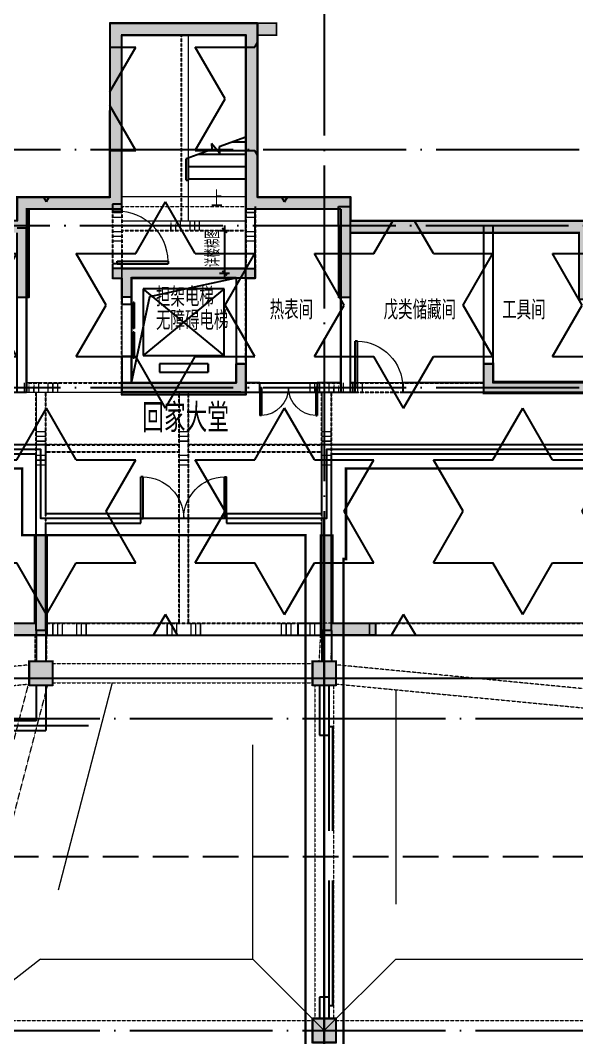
# Model space of a CAD drawing. Extents: x 290727 to 13733020, y 1731457 to 3643100.
# Drawn here: x 601830 to 613512, y 2195430 to 2216790 of the extents above; entities that cross this region are included whole.
import ezdxf

# ---------------------------------------------------------------- set-up
doc = ezdxf.new("R2010")
doc.units = 0
doc.header["$LTSCALE"] = 10
for name, pattern in [('DASH', [0.35, 0.25, -0.1]), ('DASHED', [0.75, 0.5, -0.25]), ('DOTE', [2.42, 2, -0.2, 0.02, -0.2]), ('虚线', [750, 450, -300])]:
    doc.linetypes.add(name, pattern=pattern)
doc.layers.get('0').update_dxf_attribs({"linetype": 'CONTINUOUS'})
for name, color, linetype in [('-A-车行道路', 8, 'CONTINUOUS'), ('BEAM_CONT', 4, 'CONTINUOUS'), ('BEAM_DASH', 144, 'DASHED'), ('BEAM_SE', 144, 'DASHED'), ('COLU', 2, 'CONTINUOUS'), ('COLUMN', 9, 'CONTINUOUS'), ('DIM', 3, 'CONTINUOUS'), ('DIM_SYMB', 3, 'CONTINUOUS'), ('DOTE', 8, 'DOTE'), ('EVTR', 2, 'CONTINUOUS'), ('PUB_HATCH', 8, 'CONTINUOUS'), ('PUB_TEXT', 7, 'CONTINUOUS'), ('STAIR', 2, 'CONTINUOUS'), ('SURFACE', 6, 'CONTINUOUS'), ('WALL', 255, 'CONTINUOUS'), ('WINDOW', 4, 'CONTINUOUS'), ('作业图', 4, 'CONTINUOUS'), ('剪力墙', 170, 'CONTINUOUS'), ('房间名称', 7, 'CONTINUOUS'), ('文字', 4, 'CONTINUOUS'), ('洞口边线', 7, 'CONTINUOUS'), ('防火分区示意线', 4, 'CONTINUOUS'), ('防火分区线', 7, 'CONTINUOUS')]:
    doc.layers.add(name, color=color, linetype=linetype)
doc.layers.add('DIM_MODI', color=6, linetype='CONTINUOUS', plot=False)
doc.layers.add('S_SubBeamHoop', color=1, linetype='CONTINUOUS', lineweight=40)
doc.layers.add('板加腋边线', color=253, linetype='虚线', lineweight=18)
doc.layers.get('0').off()
doc.styles.add('_TCH_DIM', font='SIMPLEX', dxfattribs={"bigfont": 'GBCBIG'})
doc.styles.add('HNSJY', font='HNSJY-07', dxfattribs={"width": 0.8, "bigfont": 'HNSJY-HZ'})
doc.styles.add('TSSD_Dimension', font='hnsjy-07.shx', dxfattribs={"width": 0.7, "bigfont": 'hnsjy-hz.shx'})
doc.dimstyles.new('TSSD_100_100$0', dxfattribs={"dimtxt": 300, "dimasz": 100, "dimexe": 100, "dimexo": 250, "dimgap": 100, "dimtad": 1, "dimdec": 0, "dimzin": 0, "dimdsep": 46, "dimtxsty": 'TSSD_Dimension', "dimblk": 'ARCHTICK', "dimcen": 0.09, "dimdle": 100, "dimclrd": 3, "dimclre": 3, "dimclrt": 7, "dimadec": 0, "dimazin": 0, "dimtfac": 1, "dimtdec": 0, "dimtix": 1, "dimtmove": 2, "dimatfit": 3, "dimldrblk": 'ARCHTICK', "dimfxl": 100, "dimtolj": 1, "dimtzin": 0, "dimarcsym": 0})

# ---------------------------------------------------------------- blocks, each defined once
blk = doc.blocks.new('A$C55C93FC2')
at = {"layer": 'DOTE', "linetype": 'DOTE', "ltscale": 150}
for p, q in [((123284.1, 127235.5), (123284.1, 12200)), ((107484.1, 87642.4), (252290.8, 87642.4)), ((107484.1, 82642.4), (252290.8, 82642.4)), ((102196, 76542.4), (252290.8, 76542.4)), ((10299.5, 75692.4), (170248.6, 75692.4)), ((10299.5, 69142.4), (162348.6, 69142.4))]:
    blk.add_line(p, q, dxfattribs=at)
blk = doc.blocks.new('A$C52C345C4')
at = {"layer": '剪力墙'}
h = blk.add_hatch(color=0, dxfattribs=at)
h.paths.add_polyline_path([(-12800, -2200), (-13100, -2200), (-13100, -4800), (-12850, -4800), (-12850, -2450), (-12800, -2450)])
h.paths.add_polyline_path([(-9000, -3500), (-9250, -3500), (-9250, -8250), (-9750, -8250), (-9750, -8500), (-9000, -8500), (-9000, -7500), (-8800, -7500), (-8800, -7250), (-9000, -7250)])
h.paths.add_polyline_path([(-12850, -6400), (-13100, -6400), (-13100, -8500), (-12700, -8500), (-12700, -8250), (-12850, -8250)])
h.paths.add_polyline_path([(-12850, -4800), (-13100, -4800), (-13100, -6400), (-12850, -6400)])
h.paths.add_polyline_path([(-5200, -1800), (-5400, -1800), (-5400, -2175), (-7400, -2175), (-7400, -2425), (-5200, -2425)], flags=17)
h.paths.add_polyline_path([(2600, 200), (-200, 200), (-400, 200), (-400, 0), (-200, 0), (-200, -400), (0, -400), (0, 0), (2600, 0)], flags=17)
h.paths.add_polyline_path([(2400, -1800), (2200, -1800), (2200, -2200), (-200, -2200), (-200, -2450), (2400, -2450)], flags=17)
h.paths.add_polyline_path([(-1775, -5400), (-2025, -5400), (-2025, -7250), (-2925, -7250), (-2925, -7500), (-1775, -7500)])
h.paths.add_polyline_path([(5125, -7250), (4225, -7250), (4225, -5400), (3975, -5400), (3975, -7500), (5125, -7500)])
h.paths.add_polyline_path([(9600, -2175), (7600, -2175), (7600, -1800), (7400, -1800), (7400, -2425), (9600, -2425)], flags=17)
h.paths.add_polyline_path([(11450, -3500), (11200, -3500), (11200, -7250), (11000, -7250), (11000, -7500), (11200, -7500), (11200, -8500), (11950, -8500), (11950, -8250), (11450, -8250), (11450, -7250)])
h.paths.add_polyline_path([(15700, -2200), (15000, -2200), (15000, -2450), (15050, -2450), (15050, -4800), (15300, -4800), (15300, -2450), (15400, -2450), (15400, -4800), (15650, -4800), (15650, -2450), (15700, -2450)])
h.paths.add_polyline_path([(15800, -8250), (15650, -8250), (15650, -6150), (15400, -6150), (15400, -8250), (15300, -8250), (15300, -6150), (15050, -6150), (15050, -8250), (14900, -8250), (14900, -8500), (15800, -8500)])
h.paths.add_polyline_path([(19500, -7500), (19650, -7500), (19650, -7250), (19500, -7250), (19500, -3500), (19250, -3500), (19250, -7250), (19250, -8250), (18750, -8250), (18750, -8500), (19500, -8500)])
h.paths.add_polyline_path([(23300, -1775), (23100, -1775), (23100, -2175), (21100, -2175), (21100, -2425), (23300, -2425)])
h.paths.add_polyline_path([(30900, 200), (30900, 200), (28300, 200), (28300, 0), (30700, 0), (30700, -400), (30900, -400)])
h.paths.add_polyline_path([(28300, 200), (28100, 200), (28100, 0), (28300, 0)])
h.paths.add_polyline_path([(31100, 200), (30900, 200), (30900, 0), (31100, 0)])
h.paths.add_polyline_path([(30900, -2200), (28500, -2200), (28500, -1800), (28300, -1800), (28300, -2450), (30900, -2450)])
h.paths.add_polyline_path([(33625, -7250), (32725, -7250), (32725, -5400), (32475, -5400), (32475, -7500), (33625, -7500)])
h.paths.add_polyline_path([(26725, -5400), (26475, -5400), (26475, -7250), (25575, -7250), (25575, -7500), (26725, -7500)])
h.paths.add_polyline_path([(40450, -8250), (39950, -8250), (39950, -3500), (39700, -3500), (39700, -7250), (39500, -7250), (39500, -7500), (39700, -7500), (39700, -8500), (40450, -8500)])
h.paths.add_polyline_path([(43800, -6150), (43550, -6150), (43550, -8250), (43400, -8250), (43400, -8500), (43800, -8500)])
h.paths.add_polyline_path([(43800, -1950), (43300, -1950), (43300, -2450), (43550, -2450), (43550, -4800), (43800, -4800)])
h.paths.add_polyline_path([(2650, 5100), (2650, 5350), (-450, 5350), (-450, 1700), (-2400, 1700), (-2400, 1200), (-12100, 1200), (-12100, -2450), (-11850, -2450), (-11850, 950), (-7400, 950), (-7400, -450), (-7200, -450), (-7200, 950), (-2400, 950), (-2400, -400), (-2200, -400), (-2150, -400), (-2150, 1450), (-200, 1450), (-200, 5100), (2400, 5100), (2400, 1450), (4350, 1450), (4350, -400), (4400, -400), (4400, -200), (4400, -400), (4600, -400), (4600, 950), (9400, 950), (9400, -450), (9600, -450), (9600, 950), (14050, 950), (14050, -2450), (14300, -2450), (14300, 1200), (4600, 1200), (4600, 1700), (2650, 1700)])
h.paths.add_polyline_path([(36100, -1800), (35900, -1800), (35900, -2425), (38100, -2425), (38100, -2175), (36100, -2175)])
h.paths.add_polyline_path([(2650, 5100), (3050, 5100), (3050, 5350), (2650, 5350)], flags=17)
at = {"layer": '剪力墙', "color": 0}
for points in [[(14300, 1200), (4600, 1200), (4600, 1700), (2650, 1700), (2650, 5100), (2650, 5100), (2650, 5350), (-450, 5350), (-450, 1700), (-2400, 1700)], [(-2400, -400), (-2200, -400), (-2200, -200), (-2200, -200), (-2200, -400), (-2150, -400), (-2150, 1450), (-200, 1450), (-200, 5100), (2400, 5100), (2400, 1450), (4350, 1450), (4350, -400), (4400, -400), (4400, -200), (4400, -200), (4400, -400), (4600, -400), (4600, 950), (9400, 950)], [(-200, 200), (-400, 200), (-400, 0), (-200, 0)], [(-200, 200), (-200, 200), (2600, 200), (2600, 0), (0, 0), (0, -400), (-200, -400), (-200, 0)]]:
    blk.add_lwpolyline(points, dxfattribs=at)
for points in [[(-200, -2200), (2200, -2200), (2200, -1800), (2400, -1800), (2400, -2450), (-200, -2450)], [(9600, -2175), (9600, -2425), (7400, -2425), (7400, -1800), (7600, -1800), (7600, -2175)], [(-2025, -5400), (-1775, -5400), (-1775, -7500), (-2925, -7500), (-2925, -7250), (-2025, -7250)], [(3975, -5400), (4225, -5400), (4225, -7250), (5125, -7250), (5125, -7500), (3975, -7500)]]:
    blk.add_lwpolyline(points, close=True, dxfattribs=at)
blk = doc.blocks.new('$DorLib2D$00000001')
for p, q in [((0.45, 0.975), (0.5, 0.975)), ((0.45, 0), (0.45, 0.975)), ((0.5, 0), (0.5, 0.975)), ((0.5, 0), (0.45, 0))]:
    blk.add_line(p, q)
at = {"lineweight": 13}
blk.add_arc((0.475, 0), 0.975, 91.4693, 180, dxfattribs=at)
blk = doc.blocks.new('$DorLib2D$00000002')
for p, q in [((-0.5, 0), (-0.5, 0.4875)), ((-0.475, 0.4875), (-0.5, 0.4875)), ((-0.475, 0), (-0.475, 0.4875)), ((0.475, 0), (0.475, 0.4875)), ((0.475, 0.4875), (0.5, 0.4875)), ((0.5, 0), (0.5, 0.4875)), ((-0.5, 0), (-0.475, 0)), ((0.5, 0), (0.475, 0))]:
    blk.add_line(p, q)
at = {"lineweight": 13}
for centre, start, end in [((-0.4875, 0), 0, 88.53072), ((0.4875, 0), 91.46928, 180)]:
    blk.add_arc(centre, 0.4875, start, end, dxfattribs=at)
blk = doc.blocks.new('$DorLib2D$00000127')
at = {"color": 0, "linetype": 'Continuous'}
for p, q in [((-0.033, 0.795, -93.75), (-0.533, 0.795, -93.75)), ((-0.533, 0.795, -93.75), (-0.533, 0.69, -93.75)), ((-0.033, 0.795, -93.75), (-0.033, 0.69, -93.75)), ((0.033, 0.795, -93.75), (0.033, 0.69, -93.75)), ((0.533, 0.795, -93.75), (0.033, 0.795, -93.75)), ((0.533, 0.795, -93.75), (0.533, 0.69, -93.75)), ((-0.033, 0.69, -93.75), (-0.533, 0.69, -93.75)), ((0.533, 0.69, -93.75), (0.033, 0.69, -93.75)), ((0.5, 0.5, -93.75), (-0.5, 0.5, -93.75))]:
    blk.add_line(p, q, dxfattribs=at)
blk = doc.blocks.new('_FZH')
blk.add_lwpolyline([(-0.5, -0.5), (0.5, -0.5), (0.5, 0.5), (-0.5, 0.5)], close=True)
at = {"layer": 'PUB_HATCH'}
blk.add_solid([(-0.5, -0.5), (0.5, -0.5), (-0.5, 0.5), (0.5, 0.5)], dxfattribs=at)
blk = doc.blocks.new('$DorLib2D$00000126')
at = {"color": 0, "linetype": 'Continuous'}
for p, q in [((-0.532, 0.5), (-0.532, 0.9)), ((0.532, 0.9), (0.532, 0.5))]:
    blk.add_line(p, q, dxfattribs=at)
at = {"color": 0, "linetype": 'DASH'}
for p, q in [((-0.532, 0.9), (0.532, 0.9)), ((-0.532, 0.5), (0.532, 0.5))]:
    blk.add_line(p, q, dxfattribs=at)
blk = doc.blocks.new('车库建筑作业图')
at = {"layer": 'PUB_HATCH'}
blk.add_hatch(color=256, dxfattribs=at).paths.add_polyline_path([(608762, 2212480), (608762, 2212880), (608512, 2212880), (608512, 2212480)])
at = {"layer": '-A-车行道路', "linetype": 'DASH', "ltscale": 300}
blk.add_line((585712, 2199230), (643262, 2199230), dxfattribs=at)
at = {"layer": 'DIM_MODI', "linetype": 'Continuous'}
for p, q in [((603712, 2213080), (603713, 2216730)), ((603713, 2216730), (606813, 2216730)), ((606813, 2216730), (606812, 2213080)), ((601762, 2213080), (603712, 2213080)), ((606812, 2213080), (608762, 2213080)), ((608762, 2213080), (608762, 2212580)), ((608762, 2212580), (630262, 2212580))]:
    blk.add_line(p, q, dxfattribs=at)
at = {"layer": 'DIM_SYMB'}
blk.add_lwpolyline([(605937, 2213330, 0, 0, 0), (605937, 2213680, 80, 0, 0), (605937, 2213980, 0, 0, 0)], format="xyseb", dxfattribs=at)
at = {"layer": 'DOTE', "ltscale": 150}
for p, q in [((588562, 2212480), (619662, 2212480)), ((588562, 2202980), (619662, 2202980))]:
    blk.add_line(p, q, dxfattribs=at)
at = {"layer": 'DOTE', "linetype": 'Continuous', "ltscale": 150}
blk.add_line((603262, 2201980), (594062, 2201980), dxfattribs=at)
at = {"layer": 'EVTR'}
for p, q in [((606112, 2211155), (604412, 2211155)), ((604412, 2211155), (604412, 2209755)), ((606112, 2209755), (604412, 2211155)), ((606112, 2211155), (604412, 2209755)), ((606112, 2209755), (606112, 2211155)), ((604412, 2209755), (606112, 2209755)), ((605772, 2209580), (604752, 2209580)), ((604752, 2209580), (604752, 2209405)), ((605772, 2209405), (605772, 2209580)), ((605772, 2209580), (605772, 2209405)), ((604752, 2209405), (605772, 2209405))]:
    blk.add_line(p, q, dxfattribs=at)
at = {"layer": 'STAIR'}
for p, q in [((606562, 2214338), (606003, 2214134)), ((606294, 2214240), (606562, 2214240)), ((606562, 2213460), (606562, 2214338)), ((605853, 2214079), (605312, 2213882)), ((606015, 2213999), (605842, 2214205)), ((605842, 2214205), (605853, 2214079)), ((606003, 2214134), (606015, 2213999)), ((605312, 2213460), (605312, 2213882)), ((605312, 2213435), (605312, 2213882)), ((605362, 2213435), (605362, 2213900)), ((605581, 2213980), (606562, 2213980)), ((605362, 2213720), (606562, 2213720)), ((605312, 2213435), (605362, 2213435)), ((605362, 2213460), (606562, 2213460))]:
    blk.add_line(p, q, dxfattribs=at)
at = {"layer": 'WALL'}
for p, q in [((603762, 2212930), (603762, 2212780)), ((603962, 2212930), (603762, 2212930)), ((603762, 2212780), (603962, 2212780)), ((603962, 2212780), (603962, 2212930)), ((606562, 2211580), (606562, 2212830)), ((606562, 2212830), (606762, 2212830)), ((606762, 2211380), (606762, 2212830)), ((608512, 2212480), (608512, 2212880)), ((608512, 2212880), (608762, 2212880)), ((608762, 2212480), (608762, 2212880)), ((601762, 2212430), (601962, 2212430)), ((601962, 2208980), (601962, 2212430)), ((608512, 2212480), (608762, 2212480)), ((608562, 2209180), (608562, 2212480)), ((608562, 2212480), (608762, 2212480)), ((608762, 2209180), (608762, 2212480)), ((611562, 2209180), (611562, 2212480)), ((611562, 2212480), (611762, 2212480)), ((611762, 2209180), (611762, 2212480)), ((603962, 2211680), (603762, 2211680)), ((603762, 2211680), (603762, 2211380)), ((603962, 2211580), (603962, 2211680)), ((603962, 2211580), (604062, 2211580)), ((604062, 2211580), (606462, 2211580)), ((606462, 2211580), (606562, 2211580)), ((603762, 2211380), (603962, 2211380)), ((603962, 2211380), (603962, 2210830)), ((604162, 2210830), (604162, 2211380)), ((604162, 2211380), (606362, 2211380)), ((606362, 2211380), (606362, 2209180)), ((606562, 2211380), (606562, 2209180)), ((606562, 2211380), (606762, 2211380)), ((603962, 2210830), (604162, 2210830)), ((604162, 2209730), (603962, 2209730)), ((603962, 2209730), (603962, 2208980)), ((604162, 2209180), (604162, 2209730)), ((606362, 2209180), (604162, 2209180)), ((606862, 2209180), (606562, 2209180)), ((606862, 2208980), (606862, 2209180)), ((608562, 2209180), (608062, 2209180)), ((608062, 2209180), (608062, 2208980)), ((608862, 2209180), (608762, 2209180)), ((608862, 2208980), (608862, 2209180)), ((611562, 2209180), (609862, 2209180)), ((609862, 2209180), (609862, 2208980)), ((614162, 2209180), (611762, 2209180)), ((601662, 2208980), (601962, 2208980)), ((606462, 2208980), (603962, 2208980)), ((606462, 2208980), (606862, 2208980)), ((608062, 2208980), (608662, 2208980)), ((608662, 2208980), (608862, 2208980)), ((609862, 2208980), (611662, 2208980)), ((611662, 2208980), (614162, 2208980)), ((602362, 2207880), (595062, 2207880)), ((602362, 2206430), (602362, 2207880)), ((615462, 2207880), (608162, 2207880)), ((608162, 2206430), (608162, 2207880)), ((602162, 2207680), (595162, 2207680)), ((602162, 2206330), (602162, 2207680)), ((615362, 2207680), (608362, 2207680)), ((608362, 2206330), (608362, 2207680)), ((602162, 2203980), (602162, 2206330)), ((604362, 2206430), (602362, 2206430)), ((604362, 2206230), (604362, 2206430)), ((608162, 2206430), (606162, 2206430)), ((606162, 2206430), (606162, 2206230)), ((608362, 2203980), (608362, 2206330)), ((602362, 2206230), (604362, 2206230)), ((602362, 2203980), (602362, 2206230)), ((606162, 2206230), (608162, 2206230)), ((608162, 2203980), (608162, 2206230))]:
    blk.add_line(p, q, dxfattribs=at)
at = {"layer": 'WALL', "linetype": 'Continuous'}
for p, q in [((602162, 2203980), (602162, 2203330)), ((602362, 2203980), (602162, 2203980)), ((602362, 2203980), (602362, 2203330)), ((608162, 2203980), (608162, 2203330)), ((608362, 2203980), (608162, 2203980)), ((608362, 2203980), (608362, 2203330)), ((602162, 2202830), (602162, 2202080)), ((602362, 2202830), (602362, 2201880)), ((608112, 2202830), (608112, 2201780)), ((608312, 2201780), (608312, 2202830)), ((602162, 2202080), (599563, 2202080)), ((599563, 2201880), (602362, 2201880)), ((608112, 2201780), (608312, 2201780)), ((608312, 2196280), (608112, 2196280)), ((608112, 2196280), (608112, 2195830)), ((608312, 2195830), (608312, 2196280))]:
    blk.add_line(p, q, dxfattribs=at)
at = {"layer": 'WINDOW'}
for points in [[(606862, 2209180), (608062, 2209180)], [(606862, 2208980), (608062, 2208980)]]:
    blk.add_lwpolyline(points, dxfattribs=at)
at = {"layer": '防火分区示意线', "color": 2, "linetype": 'DASH', "ltscale": 300, "const_width": 50}
blk.add_lwpolyline([(607819, 2191212), (607819, 2205980), (601869, 2205980), (601869, 2207380), (595469, 2207380), (595469, 2202580), (591462, 2202580), (591462, 2202580), (589219, 2202580), (589219, 2195180), (582319, 2195180), (582319, 2195480), (547069, 2195480)], dxfattribs=at)
at = {"layer": '防火分区示意线', "color": 3, "linetype": 'DASH', "ltscale": 300, "const_width": 50}
blk.add_lwpolyline([(615069, 2207380), (608669, 2207380), (608669, 2205480), (608619, 2205480), (608619, 2190480), (608619, 2190480), (608619, 2174980), (624419, 2174980)], dxfattribs=at)
at = {"layer": '防火分区线', "linetype": 'Continuous', "flags": 128}
for points in [[(624012, 2174580), (608212, 2174580), (608212, 2190880), (606027, 2190880), (607337, 2190880), (608212, 2190880), (608212, 2206330), (602262, 2206330), (602262, 2207780), (595062, 2207780), (595062, 2202980), (591162, 2202980), (590908, 2202980), (588812, 2202980), (588812, 2195580), (582712, 2195580), (582712, 2195880), (547462, 2195880)], [(615462, 2207780), (608262, 2207780), (608262, 2206330), (608212, 2206330), (608212, 2190880), (608212, 2190880), (608212, 2174580), (624012, 2174580)]]:
    blk.add_lwpolyline(points, dxfattribs=at)
at = {"layer": 'COLUMN', "linetype": 'Continuous', "rotation": 270}
for p, xscale, yscale, zscale in [((602263, 2203080), 500.0000001033768, 500.0000001033768, 500.0000001033768), ((608213, 2203080), 500.0000001038425, 500.0000001038425, 500.0000001038425), ((608212, 2195580), 500, 500, 500)]:
    blk.add_blockref('_FZH', p, dxfattribs=dict(at, xscale=xscale, yscale=yscale, zscale=zscale))
at = {"layer": 'SURFACE', "color": 8}
blk.add_blockref('A$C52C345C4', (604162, 2211380), dxfattribs=at)
at = {"layer": 'WINDOW'}
for name, p, xscale, yscale, zscale, rotation in [('$DorLib2D$00000001', (603862, 2212230), 1100, 1100, -1100, 270), ('$DorLib2D$00000127', (604062, 2210280), -1100, 200, 1100, 270), ('$DorLib2D$00000002', (607462, 2209080), -1200, 1200, -1200, 180), ('$DorLib2D$00000002', (605262, 2206330), -1800, 1800, 1800, 359.9999999999742)]:
    blk.add_blockref(name, p, dxfattribs=dict(at, xscale=xscale, yscale=yscale, zscale=zscale, rotation=rotation))
at = {"layer": 'WINDOW', "xscale": -1000, "yscale": 1000, "zscale": 1000}
blk.add_blockref('$DorLib2D$00000001', (609362, 2209080), dxfattribs=at)
at = {"layer": 'WINDOW', "linetype": 'Continuous', "xscale": -5500, "yscale": 200, "zscale": -5500, "rotation": 270}
blk.add_blockref('$DorLib2D$00000126', (608212, 2199030), dxfattribs=at)
at = {"layer": '文字', "linetype": 'Continuous'}
blk.add_blockref('A$C55C93FC2', (484928, 2126437), dxfattribs=at)
at = {"layer": 'PUB_TEXT', "style": '_TCH_DIM'}
blk.add_text('上', height=338, dxfattribs=at).set_placement((605833, 2212875))
at = {"layer": '房间名称', "style": 'HNSJY', "width": 0.8}
for s, p in [('担架电梯', (604678, 2210782)), ('热表间', (607066, 2210510)), ('戊类储藏间', (609459, 2210510)), ('工具间', (611947, 2210510)), ('无障碍电梯', (604678, 2210288))]:
    blk.add_text(s, height=400, dxfattribs=at).set_placement(p)
at = {"layer": '文字', "linetype": 'Continuous', "style": 'HNSJY', "width": 0.8}
blk.add_text('回家大堂', height=600, dxfattribs=at).set_placement((604387, 2208142))
blk = doc.blocks.new('_ArchTick')
at = {"color": 0, "linetype": 'ByBlock', "const_width": 0.4}
blk.add_lwpolyline([(-0.5, -0.5), (0.5, 0.5)], dxfattribs=at)
blk = doc.blocks.new('*D266')
at = {"layer": 'DIM', "color": 3, "lineweight": -2, "transparency": 16777216}
for p, q in [((3296674, -641998), (3296674, -643098)), ((3296566, -642098), (3296774, -642098)), ((3296566, -642998), (3296774, -642998))]:
    blk.add_line(p, q, dxfattribs=at)
at = {"layer": 'DIM', "color": 3, "lineweight": -2, "transparency": 16777216, "xscale": 100, "yscale": 100, "zscale": 100}
for p, rotation in [((3296674, -642098), 90), ((3296674, -642998), 270)]:
    blk.add_blockref('_ArchTick', p, dxfattribs=dict(at, rotation=rotation))
at = {"layer": 'DIM', "color": 7, "transparency": 16777216, "insert": (3296422, -642472), "char_height": 300, "attachment_point": 5, "rotation": 90, "style": 'TSSD_Dimension'}
blk.add_mtext('\\A1;详楼梯图', dxfattribs=at)
blk = doc.blocks.new('梁图-10.22')
h = blk.add_hatch()
h.set_pattern_fill('STARS', color=0, scale=10000, style=0)
h.set_pattern_definition([(360, (-13031997, -1453558.3), (1e-12, 2165.0635), [1250, -1250]), (60, (-13031997, -1453558.3), (-1875, 1082.53176), [1250, -1250]), (120, (-13031372, -1452475.8), (-1875, -1082.53176), [1250, -1250])])
h.paths.add_polyline_path([(-1490174, 256808), (-1492274, 256808), (-1501974, 256808), (-1501974, 257308), (-1503924, 257308), (-1503924, 260958), (-1507024, 260958), (-1507024, 257308), (-1508974, 257308), (-1508974, 256808), (-1518674, 256808), (-1518674, 253418), (-1519674, 253418), (-1519674, 247108), (-1515574, 247108), (-1515574, 248108), (-1495374, 248108), (-1495374, 247108), (-1487074, 247108), (-1487074, 248108), (-1466874, 248108), (-1466874, 247108), (-1462774, 247108), (-1462774, 253408), (-1463774, 253408), (-1463774, 256808), (-1473474, 256808), (-1473474, 257308), (-1475424, 257308), (-1475424, 260958), (-1478524, 260958), (-1478524, 257308), (-1480474, 257308), (-1480474, 256808)])
at = {"color": 0}
blk.add_lwpolyline([(-1519674, 253408), (-1519674, 247108), (-1515574, 247108), (-1515574, 248108), (-1495374, 248108), (-1495374, 247108), (-1487074, 247108), (-1487074, 248108), (-1466874, 248108), (-1466874, 247108), (-1462774, 247108), (-1462774, 253408), (-1463774, 253408), (-1463774, 256808), (-1473474, 256808), (-1473474, 257308), (-1475424, 257308), (-1475424, 260958), (-1478524, 260958), (-1478524, 257308), (-1480474, 257308), (-1480474, 256808), (-1490174, 256808), (-1492274, 256808), (-1501974, 256808), (-1501974, 257308), (-1503924, 257308), (-1503924, 260958), (-1507024, 260958), (-1507024, 257308), (-1508974, 257308), (-1508974, 256808), (-1518674, 256808), (-1518674, 253418), (-1519674, 253418)], close=True, dxfattribs=at)
at = {"layer": 'BEAM_CONT', "color": 0, "lineweight": 18}
for p, q in [((-1504174, 257309), (-1506774, 257309)), ((-1504374, 255609), (-1504374, 253809)), ((-1506574, 253409), (-1506574, 255209))]:
    blk.add_line(p, q, dxfattribs=at)
at = {"layer": 'BEAM_DASH', "color": 0, "lineweight": 18}
for p, q in [((-1506774, 257109), (-1504174, 257109)), ((-1499174, 256559), (-1499174, 253809)), ((-1498974, 253809), (-1498974, 256559)), ((-1504174, 253809), (-1504174, 255609)), ((-1506774, 255209), (-1506774, 253409)), ((-1508474, 253409), (-1508774, 253409)), ((-1506774, 253409), (-1508474, 253409)), ((-1502474, 253409), (-1504174, 253409)), ((-1502174, 253409), (-1502474, 253409)), ((-1499174, 253409), (-1501974, 253409)), ((-1508774, 253209), (-1508574, 253209)), ((-1508574, 253209), (-1508574, 252009)), ((-1508374, 253209), (-1506674, 253209)), ((-1508374, 252009), (-1508374, 253209)), ((-1505574, 253209), (-1505574, 252009)), ((-1505374, 252009), (-1505374, 253209)), ((-1504174, 253209), (-1502574, 253209)), ((-1502574, 253209), (-1502574, 252009)), ((-1502374, 252009), (-1502374, 253209)), ((-1502374, 253209), (-1502174, 253209)), ((-1501974, 253209), (-1499174, 253209)), ((-1505574, 252109), (-1508374, 252109)), ((-1502574, 252109), (-1505374, 252109)), ((-1508574, 252009), (-1508574, 250209)), ((-1508374, 250209), (-1508374, 252009)), ((-1508374, 251959), (-1505574, 251959)), ((-1505574, 252009), (-1505574, 248359)), ((-1505374, 248359), (-1505374, 252009)), ((-1505374, 251959), (-1502574, 251959)), ((-1502574, 252009), (-1502574, 250209)), ((-1502374, 250209), (-1502374, 252009)), ((-1508574, 250209), (-1508374, 250209)), ((-1502574, 250209), (-1502374, 250209)), ((-1505574, 248359), (-1508349, 248359)), ((-1503074, 248359), (-1505374, 248359)), ((-1502341, 248359), (-1503074, 248359)), ((-1495524, 248359), (-1501574, 248359)), ((-1508599, 248109), (-1508599, 247558)), ((-1508349, 248109), (-1505474, 248109)), ((-1508349, 247558), (-1508349, 248109)), ((-1505474, 248109), (-1503074, 248109)), ((-1503074, 248109), (-1502605, 248109)), ((-1502605, 248109), (-1502636, 247558)), ((-1502385, 247558), (-1502355, 248109)), ((-1501574, 248109), (-1495524, 248109)), ((-1508724, 247484), (-1515424, 246833)), ((-1502774, 247508), (-1508224, 247508)), ((-1495374, 246819), (-1502274, 247485)), ((-1508724, 247141), (-1510566, 240058)), ((-1515424, 246431), (-1508724, 247083)), ((-1510174, 239975), (-1508332, 247058)), ((-1508224, 247108), (-1502774, 247108)), ((-1502724, 247058), (-1502724, 240058)), ((-1502324, 240058), (-1502324, 247058)), ((-1502274, 247083), (-1495458, 246425)), ((-1502774, 240008), (-1510174, 240008)), ((-1494874, 240008), (-1502274, 240008))]:
    blk.add_line(p, q, dxfattribs=at)
at = {"layer": 'COLU', "color": 0, "const_width": 40}
for points in [[(-1508724, 247558), (-1508724, 247058), (-1508224, 247058), (-1508224, 247558)], [(-1502774, 247558), (-1502774, 247058), (-1502274, 247058), (-1502274, 247558)], [(-1502274, 240058), (-1502774, 240058), (-1502774, 239558), (-1502274, 239558)]]:
    blk.add_lwpolyline(points, close=True, dxfattribs=at)
at = {"layer": 'WALL', "color": 0, "const_width": 40}
for points in [[(-1480474, 257309), (-1480474, 256809), (-1490174, 256809), (-1490174, 253409), (-1492274, 253409), (-1492274, 256809), (-1501974, 256809), (-1501974, 257309), (-1503924, 257309), (-1503924, 260959), (-1507024, 260959), (-1507024, 257309), (-1508974, 257309), (-1508974, 256809), (-1516474, 256809), (-1516474, 260658)], [(-1508774, 253209), (-1508774, 257059), (-1506774, 257059), (-1506774, 260709), (-1504174, 260709), (-1504174, 257059)], [(-1504174, 257059), (-1502174, 257059)], [(-1502174, 257059), (-1502174, 253209), (-1501974, 253209)], [(-1508974, 256559), (-1508974, 253209), (-1508774, 253209)], [(-1501974, 253209), (-1501974, 256559), (-1497174, 256559), (-1497174, 255159), (-1496974, 255159), (-1496974, 256559), (-1492524, 256559), (-1492524, 253159), (-1491524, 253159), (-1491524, 250809), (-1491274, 250809), (-1491274, 253159)]]:
    blk.add_lwpolyline(points, dxfattribs=at)
for points in [[(-1506574, 255209), (-1506574, 255609), (-1504174, 255609), (-1504174, 255809), (-1506774, 255809), (-1506774, 255209)], [(-1506774, 253209), (-1504174, 253209), (-1504174, 253809), (-1504374, 253809), (-1504374, 253409), (-1506774, 253409)], [(-1498974, 253434), (-1498974, 253809), (-1499174, 253809), (-1499174, 253184), (-1496974, 253184), (-1496974, 253434)], [(-1508349, 248109), (-1508349, 250209), (-1508599, 250209), (-1508599, 248359), (-1509374, 248359), (-1509374, 248109)], [(-1502349, 248359), (-1502349, 250209), (-1502599, 250209), (-1502599, 248359), (-1503074, 248359), (-1503074, 248109), (-1501574, 248109), (-1501574, 248359)]]:
    blk.add_lwpolyline(points, close=True, dxfattribs=at)
at = {"layer": '板加腋边线', "color": 0, "lineweight": 18}
for p, q in [((-1506976, 247108), (-1508485, 241308)), ((-1504024, 241308), (-1504024, 247108)), ((-1501024, 246962), (-1501024, 241308)), ((-1508485, 241308), (-1510424, 239808)), ((-1508485, 241308), (-1504024, 241308)), ((-1504024, 241308), (-1502524, 239808)), ((-1501024, 241308), (-1502524, 239808)), ((-1501024, 241308), (-1496275, 241308))]:
    blk.add_line(p, q, dxfattribs=at)
at = {"layer": '洞口边线', "color": 0}
blk.add_lwpolyline([(-1504374, 255609), (-1506574, 255609), (-1506574, 253409), (-1506185, 255220), (-1504374, 255609)], close=True, dxfattribs=at)
blk = doc.blocks.new('7-l')
at = {"layer": 'BEAM_CONT', "color": 0, "lineweight": 18, "ltscale": 1}
for p, q in [((3294516.3, -641898.1), (3297116.3, -641898.1)), ((3296916.3, -644898.1), (3296916.3, -643098.1)), ((3294716.3, -645298.1), (3294716.3, -643498.1))]:
    blk.add_line(p, q, dxfattribs=at)
blk.add_lwpolyline([(3295916.3, -641898.1), (3295916.3, -637998.1)], dxfattribs=at)
at = {"layer": 'BEAM_SE', "color": 0}
for p, q in [((3294516.3, -642098.1), (3297116.3, -642098.1)), ((3302116.3, -644898.1), (3302116.3, -642148.1)), ((3302316.3, -644898.1), (3302316.3, -642148.1)), ((3297116.3, -644898.1), (3297116.3, -643098.1)), ((3294516.3, -645298.1), (3294516.3, -643498.1)), ((3292516.3, -645298.1), (3294516.3, -645298.1)), ((3292716.3, -648498.1), (3292716.3, -645498.1)), ((3292916.3, -648498.1), (3292916.3, -645498.1)), ((3295716.3, -650348.1), (3295716.3, -645498.1)), ((3295916.3, -650348.1), (3295916.3, -645498.1)), ((3297116.3, -645298.1), (3299116.3, -645298.1)), ((3298716.3, -648498.1), (3298716.3, -645498.1)), ((3298916.3, -648498.1), (3298916.3, -645498.1)), ((3299316.3, -645298.1), (3302116.3, -645298.1)), ((3299316.3, -645498.1), (3302116.3, -645498.1)), ((3292916.3, -646598.1), (3295716.3, -646598.1)), ((3292916.3, -646748.1), (3295716.3, -646748.1)), ((3295916.3, -646598.1), (3298716.3, -646598.1)), ((3295916.3, -646748.1), (3298716.3, -646748.1)), ((3292916.3, -650348.1), (3298691.3, -650348.1)), ((3299816.3, -650348.1), (3305766.3, -650348.1)), ((3292916.3, -650598.1), (3298716.3, -650598.1)), ((3299816.3, -650598.1), (3305766.3, -650598.1))]:
    blk.add_line(p, q, dxfattribs=at)
for points in [[(3295766.3, -641898.1), (3295766.3, -637998.1)], [(3294316.3, -641598.1), (3294316.3, -642898.1)], [(3294516.3, -641598.1), (3294516.3, -642898.1)], [(3297116.3, -641598.1), (3297116.3, -642898.1)], [(3297316.3, -641598.1), (3297316.3, -642898.1)], [(3292516.3, -645298.1), (3292516.3, -643498.1)], [(3299116.3, -643498.1), (3299116.3, -645298.1)], [(3299316.3, -645298.1), (3299316.3, -643498.1)]]:
    blk.add_lwpolyline(points, dxfattribs=at)
at = {"layer": 'S_SubBeamHoop', "color": 0, "linetype": 'Continuous', "ltscale": 1, "const_width": 30}
for points in [[(3294316.3, -641723.1), (3294516.3, -641723.1)], [(3294316.3, -641823.1), (3294516.3, -641823.1)], [(3297116.3, -641723.1), (3297316.3, -641723.1)], [(3297116.3, -641823.1), (3297316.3, -641823.1)], [(3295744.2, -641898.1), (3295744.2, -642098.1)], [(3295944.2, -641898.1), (3295944.2, -642098.1)], [(3296044.2, -641898.1), (3296044.2, -642098.1)], [(3296144.2, -641898.1), (3296144.2, -642098.1)], [(3294316.3, -642123.1), (3294516.3, -642123.1)], [(3294316.3, -642223.1), (3294516.3, -642223.1)], [(3297116.3, -642123.1), (3297316.3, -642123.1)], [(3297116.3, -642223.1), (3297316.3, -642223.1)], [(3294316.3, -642323.1), (3294516.3, -642323.1)], [(3297116.3, -642323.1), (3297316.3, -642323.1)], [(3292466.3, -645298.1), (3292466.3, -645498.1)], [(3292766.3, -645298.1), (3292766.3, -645498.1)], [(3292966.3, -645298.1), (3292966.3, -645498.1)], [(3293066.3, -645298.1), (3293066.3, -645498.1)], [(3293166.3, -645298.1), (3293166.3, -645498.1)], [(3298466.3, -645298.1), (3298466.3, -645498.1)], [(3298566.3, -645298.1), (3298566.3, -645498.1)], [(3298666.3, -645298.1), (3298666.3, -645498.1)], [(3298866.3, -645298.1), (3298866.3, -645498.1)], [(3299166.3, -645298.1), (3299166.3, -645498.1)], [(3299366.3, -645298.1), (3299366.3, -645498.1)], [(3299466.3, -645298.1), (3299466.3, -645498.1)], [(3299566.3, -645298.1), (3299566.3, -645498.1)], [(3292716.3, -646323.1), (3292916.3, -646323.1)], [(3295716.3, -646323.1), (3295916.3, -646323.1)], [(3298716.3, -646323.1), (3298916.3, -646323.1)], [(3292716.3, -646423.1), (3292916.3, -646423.1)], [(3292716.3, -646523.1), (3292916.3, -646523.1)], [(3295716.3, -646423.1), (3295916.3, -646423.1)], [(3295716.3, -646523.1), (3295916.3, -646523.1)], [(3298716.3, -646423.1), (3298916.3, -646423.1)], [(3298716.3, -646523.1), (3298916.3, -646523.1)], [(3292716.3, -646823.1), (3292916.3, -646823.1)], [(3292716.3, -646923.1), (3292916.3, -646923.1)], [(3295716.3, -646823.1), (3295916.3, -646823.1)], [(3295716.3, -646923.1), (3295916.3, -646923.1)], [(3298716.3, -646823.1), (3298916.3, -646823.1)], [(3298716.3, -646923.1), (3298916.3, -646923.1)], [(3292716.3, -647023.1), (3292916.3, -647023.1)], [(3295716.3, -647023.1), (3295916.3, -647023.1)], [(3298716.3, -647023.1), (3298916.3, -647023.1)], [(3293066.3, -650348.1), (3293066.3, -650598.1)], [(3293166.3, -650348.1), (3293166.3, -650598.1)], [(3293266.3, -650348.1), (3293266.3, -650598.1)], [(3293566.3, -650348.1), (3293566.3, -650598.1)], [(3293666.3, -650348.1), (3293666.3, -650598.1)], [(3293766.3, -650348.1), (3293766.3, -650598.1)], [(3295466.3, -650348.1), (3295466.3, -650598.1)], [(3295566.3, -650348.1), (3295566.3, -650598.1)], [(3295666.3, -650348.1), (3295666.3, -650598.1)], [(3295966.3, -650348.1), (3295966.3, -650598.1)], [(3296066.3, -650348.1), (3296066.3, -650598.1)], [(3296166.3, -650348.1), (3296166.3, -650598.1)], [(3297866.3, -650348.1), (3297866.3, -650598.1)], [(3297966.3, -650348.1), (3297966.3, -650598.1)], [(3298066.3, -650348.1), (3298066.3, -650598.1)], [(3298366.3, -650348.1), (3298366.3, -650598.1)], [(3298466.3, -650348.1), (3298466.3, -650598.1)], [(3298566.3, -650348.1), (3298566.3, -650598.1)]]:
    blk.add_lwpolyline(points, dxfattribs=at)
for points in [[(3295544.2, -641898.1), (3295544.2, -642098.1)], [(3295644.2, -641898.1), (3295644.2, -642098.1)], [(3292566.3, -645298.1), (3292566.3, -645498.1)], [(3292666.3, -645298.1), (3292666.3, -645498.1)], [(3298966.3, -645298.1), (3298966.3, -645498.1)], [(3299066.3, -645298.1), (3299066.3, -645498.1)]]:
    blk.add_lwpolyline(points, close=True, dxfattribs=at)
at = {"layer": 'WINDOW', "color": 0, "lineweight": 18, "ltscale": 1}
for p, q in [((3292516.3, -645498.1), (3294516.3, -645498.1)), ((3297116.3, -645498.1), (3299116.3, -645498.1))]:
    blk.add_line(p, q, dxfattribs=at)
at = {"layer": '剪力墙', "color": 0, "const_width": 35}
for points in [[(3309016.3, -641898.1), (3299316.3, -641898.1), (3299316.3, -641398.1), (3297366.3, -641398.1), (3297366.3, -637998.1), (3297766.3, -637998.1), (3297766.3, -637748.1), (3294266.3, -637748.1), (3294266.3, -641398.1), (3292316.3, -641398.1)], [(3292316.3, -643498.1), (3292536.3, -643498.1), (3292536.3, -643298.1), (3292536.3, -643298.1), (3292536.3, -641648.1), (3294516.3, -641648.1), (3294516.3, -637998.1), (3297116.3, -637998.1), (3297116.3, -641648.1), (3299066.3, -641648.1), (3299066.3, -643298.1), (3299066.3, -643298.1), (3299066.3, -643498.1), (3299316.3, -643498.1), (3299316.3, -642148.1), (3304116.3, -642148.1)], [(3294516.3, -642898.1), (3294316.3, -642898.1), (3294316.3, -643098.1), (3294516.3, -643098.1)], [(3297116.3, -642898.1), (3297316.3, -642898.1), (3297316.3, -643098.1), (3297116.3, -643098.1)]]:
    blk.add_lwpolyline(points, dxfattribs=at)
for points in [[(3294716.3, -643498.1), (3294516.3, -643498.1), (3294516.3, -642898.1), (3297116.3, -642898.1), (3297116.3, -643098.1), (3294716.3, -643098.1)], [(3294514.9, -645298.1), (3296914.9, -645298.1), (3296914.9, -644898.1), (3297114.9, -644898.1), (3297114.9, -645548.1), (3294514.9, -645548.1)], [(3304316.3, -645298.1), (3304316.3, -645498.1), (3302116.3, -645498.1), (3302116.3, -644898.1), (3302316.3, -644898.1), (3302316.3, -645298.1)], [(3292691.3, -648498.1), (3292941.3, -648498.1), (3292941.3, -650598.1), (3291791.3, -650598.1), (3291791.3, -650348.1), (3292691.3, -650348.1)], [(3298691.3, -648498.1), (3298941.3, -648498.1), (3298941.3, -650348.1), (3299841.3, -650348.1), (3299841.3, -650598.1), (3298691.3, -650598.1)]]:
    blk.add_lwpolyline(points, close=True, dxfattribs=at)
at = {"layer": 'DIM', "color": 0}
dim = blk.add_linear_dim(base=(3296674, -642998.1), p1=(3296316.4, -642098.1), p2=(3296316.4, -642998.1), angle=90, text='详楼梯图', dimstyle='TSSD_100_100$0', dxfattribs=at)
dim.commit()
dim.dimension.update_dxf_attribs({"geometry": '*D266', "text_midpoint": (3296421.7, -642472.3), "dimtype": 128})

msp = doc.modelspace()

# ---------------------------------------------------------------- block references
at = {"layer": '作业图', "color": 8, "linetype": 'ByBlock', "extrusion": (8.37508e-20, 6.90696e-07, 1)}
msp.add_blockref('梁图-10.22', (2110736, 1955772, 0), dxfattribs=at)
at = {"layer": '作业图', "linetype": 'Continuous'}
msp.add_blockref('车库建筑作业图', (0, 0), dxfattribs=at)
at = {"layer": '作业图', "color": 8}
msp.add_blockref('7-l', (-2690554, 2854478), dxfattribs=at)

doc.saveas('drawing.dxf')
